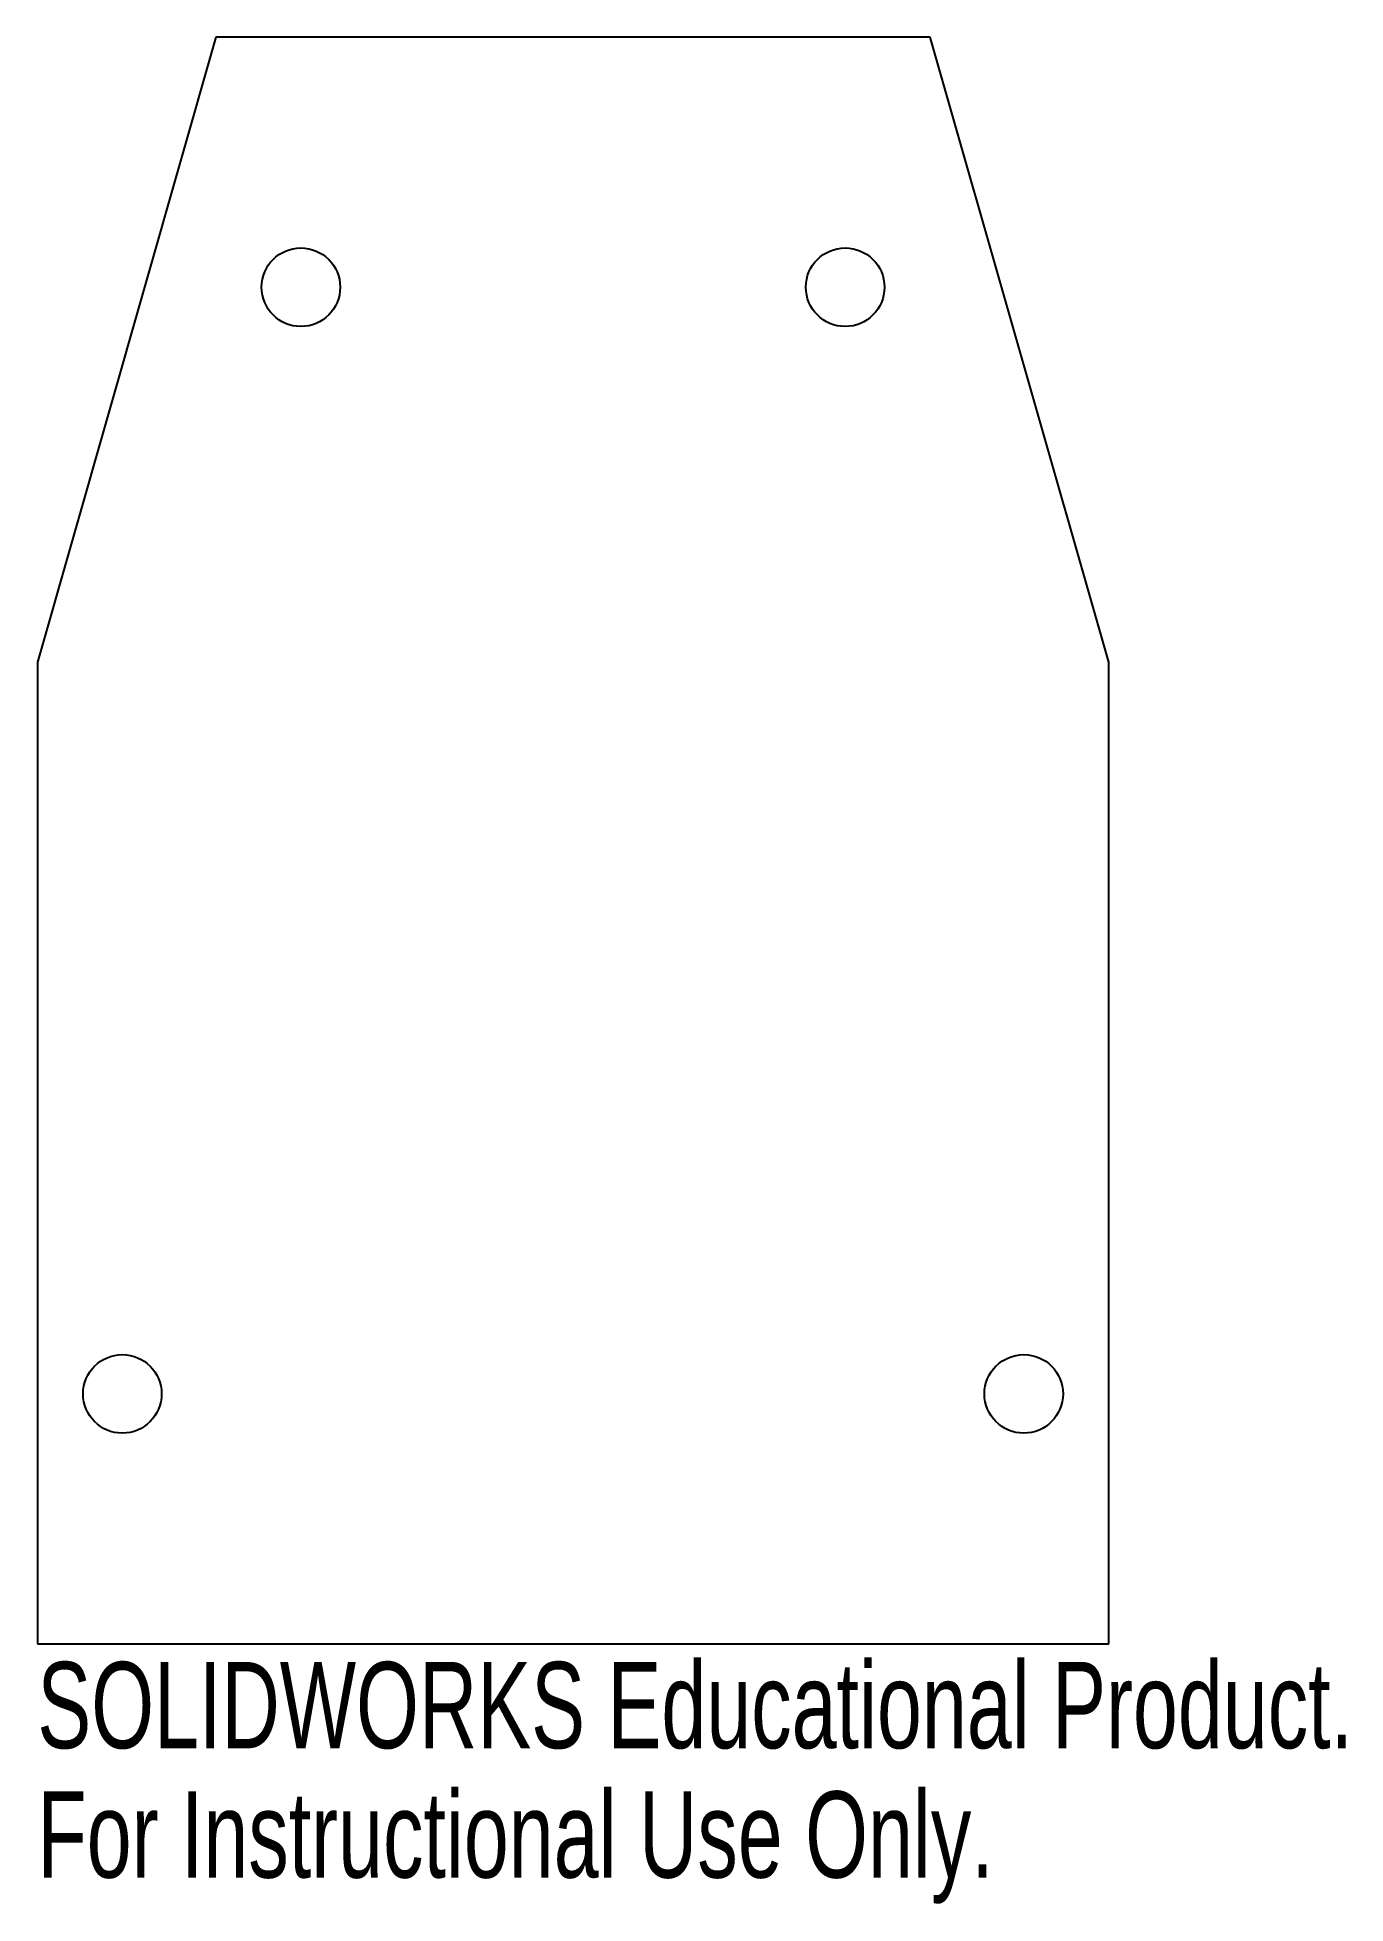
# Model space of a CAD drawing. Header units: millimetres. Extents: x -30 to 43, y -60 to 45.
import ezdxf

# ---------------------------------------------------------------- set-up
doc = ezdxf.new("R2010")
doc.units = ezdxf.units.MM
doc.styles.add('SLDTEXTSTYLE0', font='TXT', dxfattribs={"width": 0.7})

msp = doc.modelspace()

# ---------------------------------------------------------------- linework, layer by layer
at = {"color": 7, "linetype": 'Continuous', "lineweight": 25}
for p, q in [((-20, 45), (-30, 10)), ((20, 45), (-20, 45)), ((30, 10), (20, 45)), ((-30, 10), (-30, -45)), ((30, -45), (30, 10)), ((-30, -45), (30, -45))]:
    msp.add_line(p, q, dxfattribs=at)
for centre in [(-15.24, 31), (15.24, 31), (-25.24, -31), (25.24, -31)]:
    msp.add_circle(centre, 2.2, dxfattribs=at)

# ---------------------------------------------------------------- texts
at = {"color": 7, "linetype": 'Continuous', "char_height": 4.8336, "attachment_point": 1, "style": 'SLDTEXTSTYLE0'}
for s, insert in [('SOLIDWORKS Educational Product.', (-30, -46.02)), ('For Instructional Use Only.', (-30, -53.27))]:
    msp.add_mtext(s, dxfattribs=dict(at, insert=insert))

doc.saveas('drawing.dxf')
